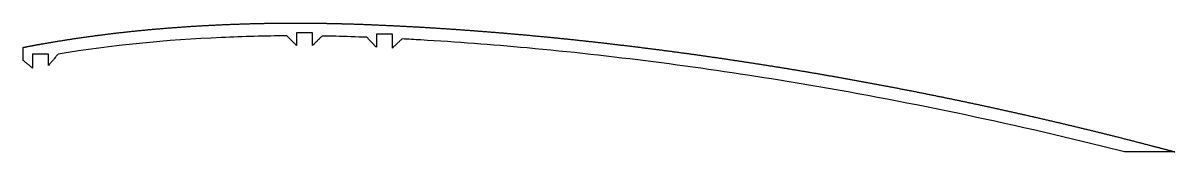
# Model space of a CAD drawing. Header units: millimetres. Extents: x 74 to 434, y 4 to 44.
import ezdxf

# ---------------------------------------------------------------- set-up
doc = ezdxf.new("R2010")
doc.units = ezdxf.units.MM

msp = doc.modelspace()

# ---------------------------------------------------------------- linework, layer by layer
for p, q in [((159.5, 44.41), (164.5, 44.41)), ((164.5, 44.41), (164.5, 44.38)), ((164.5, 41.4), (159.5, 41.4)), ((159.5, 41.4), (159.5, 37.41)), ((164.5, 37.38), (164.5, 41.4)), ((189.5, 40.96), (184.5, 40.96)), ((184.5, 40.96), (184.5, 36.83)), ((189.5, 36.61), (189.5, 40.96)), ((74, 32.72), (74, 36.8)), ((82, 34.7), (77, 34.7)), ((77, 34.7), (77, 30.3)), ((82, 31.2), (82, 34.7)), ((434.18, 4.15), (418.4, 4.15))]:
    msp.add_line(p, q)
for points, degree, knots in [([(74, 36.8), (74.06, 36.81), (75.05, 37), (76.97, 37.37), (79.8, 37.89), (83.57, 38.54), (88.21, 39.28), (92.86, 39.97), (97.51, 40.6), (102.16, 41.18), (106.82, 41.71), (111.49, 42.19), (116.15, 42.61), (120.82, 42.99), (125.49, 43.32), (130.16, 43.61), (134.84, 43.85), (139.51, 44.05), (144.19, 44.2), (148.86, 44.32), (152.86, 44.38), (155.92, 44.4), (158.05, 44.41), (159.24, 44.41), (159.5, 44.41)], 5, [-0.91065062, -0.91065062, -0.91065062, -0.91065062, -0.91065062, -0.91065062, -0.91029611, -0.90520809, -0.90012193, -0.89503743, -0.8899544, -0.88487271, -0.87979221, -0.8747128, -0.86963437, -0.86455683, -0.85948012, -0.85440415, -0.84932886, -0.8442542, -0.83918012, -0.83410655, -0.82903347, -0.82396081, -0.81888855, -0.81749275, -0.81749275, -0.81749275, -0.81749275, -0.81749275, -0.81749275]), ([(164.5, 44.38), (165.11, 44.37), (166.66, 44.36), (169.14, 44.32), (172.56, 44.25), (176.87, 44.14), (181.58, 43.96), (186.11, 43.77), (190.75, 43.55), (195.33, 43.32), (199.93, 43.05), (204.52, 42.77), (209.11, 42.46), (213.7, 42.13), (218.29, 41.78), (222.87, 41.41), (227.46, 41.02), (232.04, 40.61), (236.62, 40.18), (241.2, 39.73), (245.78, 39.26), (250.36, 38.77), (254.93, 38.26), (259.5, 37.73), (264.07, 37.18), (268.64, 36.62), (273.21, 36.04), (277.78, 35.43), (282.34, 34.82), (286.9, 34.18), (291.46, 33.52), (296.01, 32.85), (300.57, 32.16), (305.12, 31.46), (309.67, 30.74), (314.21, 30), (318.76, 29.24), (323.3, 28.47), (327.84, 27.68), (332.37, 26.87), (336.91, 26.05), (341.44, 25.21), (345.97, 24.35), (350.49, 23.48), (355.02, 22.59), (359.54, 21.68), (364.06, 20.76), (368.57, 19.82), (373.08, 18.86), (377.59, 17.89), (382.09, 16.9), (386.6, 15.89), (391.1, 14.87), (395.59, 13.83), (400.08, 12.77), (404.58, 11.7), (409.06, 10.61), (413.55, 9.5), (418.01, 8.38), (422.54, 7.23), (426.56, 6.17), (429.98, 5.29), (432.19, 4.69), (433.62, 4.3), (434.18, 4.15)], 5, [-0.8120674, -0.8120674, -0.8120674, -0.8120674, -0.8120674, -0.8120674, -0.808745, -0.8036737, -0.7986138, -0.7935619, -0.788518, -0.783482, -0.778454, -0.7734226, -0.7683911, -0.7633595, -0.7583278, -0.753296, -0.7482641, -0.7432321, -0.7381999, -0.7331676, -0.7281353, -0.7231027, -0.7180701, -0.7130373, -0.7080044, -0.7029714, -0.6979383, -0.692905, -0.6878715, -0.682838, -0.6778043, -0.6727704, -0.6677364, -0.6627023, -0.657668, -0.6526335, -0.6475988, -0.642564, -0.637529, -0.6324938, -0.6274585, -0.6224229, -0.6173871, -0.6123511, -0.6073148, -0.6022783, -0.5972416, -0.5922046, -0.5871674, -0.5821298, -0.577092, -0.5720538, -0.5670154, -0.5619766, -0.5569374, -0.5518979, -0.546858, -0.5418177, -0.5367769, -0.5317358, -0.5266941, -0.521652, -0.5166094, -0.5134412, -0.5134412, -0.5134412, -0.5134412, -0.5134412, -0.5134412]), ([(156.5, 40.4), (149.68, 40.36), (142.87, 40.2), (136.06, 39.89), (118.94, 39.13), (101.86, 37.49), (84.96, 34.7)], 3, [-0.17923061, -0.17923061, -0.17923061, -0.17923061, -0.15688144, -0.15688144, -0.15688144, -0.10067842, -0.10067842, -0.10067842, -0.10067842]), ([(181.5, 39.96), (178.27, 40.08), (175.01, 40.19), (171.76, 40.26), (170.34, 40.29), (168.92, 40.32), (167.5, 40.34)], 3, [-0.20655902, -0.20655902, -0.20655902, -0.20655902, -0.19591419, -0.19591419, -0.19591419, -0.19125315, -0.19125315, -0.19125315, -0.19125315]), ([(418.4, 4.15), (415.01, 5.01), (411.6, 5.86), (408.2, 6.7), (375.88, 14.62), (343.29, 21.23), (310.5, 26.55), (284.32, 30.79), (258.01, 34.2), (231.62, 36.63), (220.56, 37.64), (209.49, 38.49), (198.4, 39.13), (196.43, 39.24), (194.47, 39.35), (192.5, 39.46)], 3, [-0.4697936, -0.4697936, -0.4697936, -0.4697936, -0.4582898, -0.4582898, -0.4582898, -0.3489959, -0.3489959, -0.3489959, -0.2617469, -0.2617469, -0.2617469, -0.2251666, -0.2251666, -0.2251666, -0.218665, -0.218665, -0.218665, -0.218665])]:
    msp.add_open_spline(points, degree=degree, knots=knots)
for points, degree in [([(159.5, 37.41), (156.5, 40.4)], 1), ([(167.5, 40.34), (164.5, 37.38)], 1), ([(184.5, 36.83), (181.5, 39.96)], 1), ([(192.5, 39.46), (189.5, 36.61)], 1), ([(74.05, 32.73), (74.04, 32.73), (74.02, 32.72), (74, 32.72)], 3), ([(77, 30.3), (74.05, 32.73)], 1), ([(84.96, 34.7), (82, 31.2)], 1)]:
    msp.add_open_spline(points, degree=degree)

doc.saveas('drawing.dxf')
